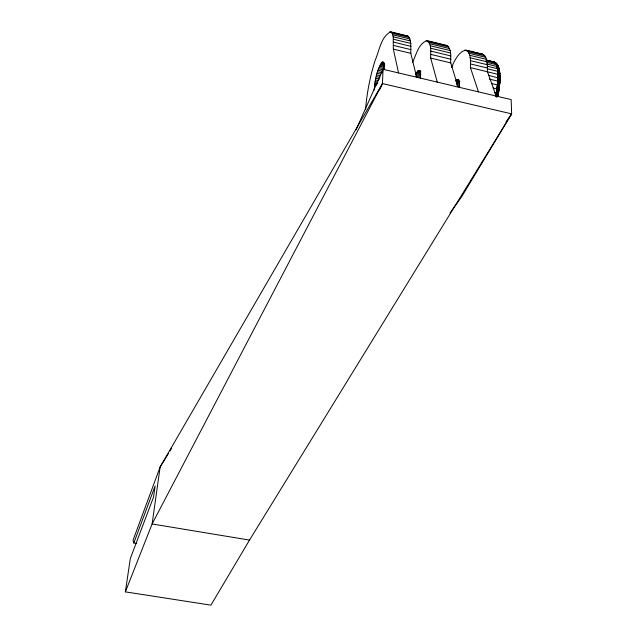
<?xml version="1.0" encoding="UTF-8"?>
<svg xmlns="http://www.w3.org/2000/svg" width="637" height="637" viewBox="0 0 637 637"><rect width="100%" height="100%" fill="white"/><g stroke="black" fill="none" stroke-linecap="round" stroke-linejoin="round"><path stroke-width="0.96" d="M416.662 77.236L410.793 53.317L410.817 43.427L409.384 37.487L407.704 35.983L390.648 31.85C380.783 36.803 379.31 51.04 375.105 60.435C370.161 76.376 366.848 92.835 365.574 109.476M496.327 96.713C496.143 87.882 503.947 67.164 493.484 61.749L486.047 59.958M497.258 65.07C501.239 74.903 498.206 86.6 496.661 96.824C497.378 87.118 501.558 73.104 496.327 64.64L486.955 62.378M489.264 79.084L498.007 81.178L499.488 82.077L498.683 90.828L498.898 90.064L497.855 89.252L498.922 77.921L498.572 69.218L496.749 63.931L494.248 62.076L492.29 61.67L493.683 61.813M494.328 92.644L497.736 93.639L497.234 96.155C497.282 89.562 502.8 73.518 497.489 68.692L487.13 66.2M488.507 75.285L499.464 78.343L499.161 87.189L499.671 75.373L498.468 67.418L497.194 66.527L486.652 63.971M451.689 67.482C458.266 49.399 472.192 40.704 470.409 67.626L498.763 74.553L499.75 75.516L499.488 83.718M499.814 80.166L499.75 75.516M499.941 79.721L499.878 75.819M498.739 81.472L498.421 69.099M465.981 50.108L482.671 54.153C488.444 57.561 487.122 65.985 487.472 71.718L496.127 96.044M498.572 81.385L498.421 71.511L497.091 64.958C499.368 74.226 497.943 83.949 497.003 93.321M398.563 72.952L393.34 49.129L393.212 36.795L392.209 33.323L390.648 31.85M374.158 90.016C375.177 80.413 376.316 69.186 382.773 61.701L383.633 62.33L383.968 63.62L383.848 69.433M458.083 87.038L450.757 62.912C450.431 57.282 452.135 49.113 446.768 45.45L427.14 40.696C418.39 43.26 416.295 54.989 412.553 62.267M437.277 82.109L430.676 58.086C430.373 52.521 432.252 44.51 427.14 40.696M486.166 60.985L495.514 63.238C500.937 72.65 497.035 86.083 495.96 96.601M498.309 68.008L498.93 69.704L497.816 65.619L499.456 70.803L499.719 74.211M379.58 89.905L382.455 83.551L383.06 69.282L511.169 99.603L511.63 113.864L461.658 196.769L450.041 212.869M499.941 79.275L499.44 86.648M487.44 68.812L498.23 71.432L498.58 77.754L497.855 89.252M499.75 83.2L499.87 78.988M499.774 83.073L499.957 79.418M499.193 72.395L498.97 69.616M498.062 94.61L497.736 93.639M459.373 87.309C459.755 85.143 459.898 77.348 456.044 80.366L459.898 81.281M495.92 96.593L497.8 81.13M420.428 78.088L420.531 73.167L419.703 70.58L418.119 70.755L416.049 73.629L420.882 74.776M499.766 82.683L498.93 90.151M499.32 86.974L499.742 82.555M498.397 81.313L496.151 96.657M497.186 96.123C498.548 86.083 500.945 75.357 497.688 65.468L499.058 71.925L499.344 78.224M491.748 83.574L497.449 84.936L495.928 95.701M497.33 93.448L496.78 96.864L498.015 89.323M497.688 89.18C497.298 81.584 499.695 71.24 495.912 63.374M497.322 89.053L497.855 85.047L497.449 84.936M497.855 85.047L498.683 85.43L497.481 93.512M498.293 89.475C498.835 83.718 499.997 76.671 498.23 71.432M498.421 89.554L499.464 78.343L498.755 71.702M497.545 96.33L499.392 81.966L499.185 72.053M498.683 85.43L499.137 85.804L498.715 89.801L499.297 86.003M498.771 90.749L499.4 86.218M498.922 90.494L499.456 86.536M133.834 542.995L133.037 540.28L160.15 466.929L382.455 83.551L511.63 113.864L249.513 540.08L210.935 605.15L125.37 591.861L130.314 558.569L153.541 497.091L155.117 485.967L133.834 542.995L136.756 543.472M498.532 89.634L497.354 96.211M498.038 93.846L498.628 89.713M497.752 96.498L498.787 89.889M498.134 94.555L498.898 90.064M498.301 94.316L498.946 90.239M493.118 88.041L496.916 88.941L495.721 95.654M499.75 77.308L499.965 76.297M496.502 96.768L497.171 93.384M497.115 96.091L497.616 93.575M497.624 96.386L498.182 93.981M497.776 96.8L498.293 94.18M125.37 591.861L152.108 523.972L382.455 83.551M356.051 129.813L383.06 69.282M168.51 453.385L160.15 466.929L152.108 523.972L249.513 540.08M170.079 450.845L171.648 448.305M505.961 122.017L511.63 113.864M492.688 61.805L495.148 62.498M406.677 35.991L407.704 35.983M493.882 61.885L492.879 61.893L494.065 61.972M445.597 45.426L446.768 45.45M481.373 54.089L482.671 54.153M493.818 62.681L494.997 62.76L497.123 64.401M375.113 81.552L377.892 82.205M374.827 83.152L377.614 83.805M374.596 84.705L376.451 85.135M378.052 70.189L382.702 71.288M377.558 71.702L382.2 72.801M377.08 73.287L380.791 74.163M376.626 74.911L380.337 75.787M376.196 76.567L379.907 77.443M375.798 78.24L379.501 79.107M375.432 79.904L378.211 80.557M418.573 70.452L420.428 70.89M457.087 79.609L459.014 80.063M381.993 62.171L383.864 62.617M418.119 70.755L420.898 71.416M456.578 79.896L458.513 80.358M381.555 62.665L384.366 63.334M417.633 71.233L420.404 71.893M381.085 63.326L384.828 64.21M417.124 71.877L420.81 72.753M455.487 80.987L459.333 81.902M380.6 64.138L384.342 65.022M416.59 72.682L420.46 73.597M456.833 82.229L459.715 82.914M380.098 65.101L384.772 66.208M456.235 83.16L459.118 83.845M379.588 66.2L384.254 67.307M415.499 74.712L420.324 75.851M456.602 84.45L459.476 85.135M379.079 67.426L384.66 68.748M415.905 76.145L420.731 77.292M456.96 85.868L459.834 86.552M378.561 68.756L383.211 69.863M393.34 49.129L410.793 53.317M430.676 58.086L450.757 62.912M393.212 36.795L410.491 40.975M430.19 45.737L450.08 50.546M469.549 55.252L486.453 59.337M486.732 60.332L491.358 61.447M486.174 60.252L494.957 62.41L496.916 64.855L498.078 68.907M393.483 39.247L410.817 43.427M430.564 48.197L450.51 53.014M470.034 57.728L486.987 61.813M393.594 42.138L410.976 46.326M430.771 51.095L450.773 55.921M470.345 60.634L487.337 64.727M393.547 45.45L410.969 49.638M430.811 54.408L450.853 59.225M470.472 63.947L487.504 68.04M389.685 31.874L408.612 36.484M426.042 40.68L447.811 45.983M464.747 50.06L483.841 54.71M392.209 33.323L409.384 37.487M428.956 42.225L448.719 47.011M468.068 51.701L484.868 55.769M392.782 34.812L410.013 38.984M429.649 43.738L449.475 48.539M468.888 53.237L485.744 57.314M495.49 62.713L494.575 62.315L496.327 64.64L497.489 68.692M493.484 61.749L497.011 64.233M494.726 62.45L495.936 63.127M496.183 63.453L495.116 62.936L496.597 63.796L497.593 66.009M496.064 63.286L498.89 68.278M495.323 62.593C496.717 64.21 498.596 65.707 496.637 64.64M495.323 63.302L497.314 64.767M494.766 62.33L497.194 66.527L498.389 77.674M495.65 62.832L496.446 63.668M494.957 62.41L496.327 64.64M499.304 72.188L499.798 73.478L499.432 70.611M498.468 67.418L499.456 70.803M497.513 65.364L498.357 67.124M497.553 65.571L498.333 66.917M498.763 67.912L498.11 66.129L498.301 66.71M498.365 67.339L499.002 69.075M497.553 65.324L498.214 67.132M498.365 67.562L498.994 69.282M498.341 67.777L498.97 69.489M496.725 64.775L497.393 66.598M498.556 67.57L498.994 68.868M470.409 67.626L478.451 91.855M496.534 64.703L496.987 66.463M498.675 67.737L499.472 71.384M499.129 70.189L499.44 71.583M499.089 70.396L499.4 71.782M499.034 70.611L499.352 71.989M498.835 68.087L499.79 73.836M498.253 68.995L498.922 77.921M499.328 70.253L499.822 77.141M499.711 72.952L499.918 76.798M499.408 72.323L499.663 78.59M499.504 72.475L499.575 75.238"/></g></svg>
